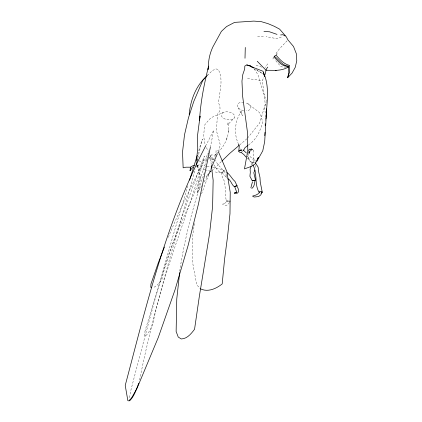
<?xml version="1.0" encoding="UTF-8"?>
<svg xmlns="http://www.w3.org/2000/svg" width="422" height="422" viewBox="0 0 422 422"><rect width="100%" height="100%" fill="white"/><g stroke="black" fill="none" stroke-linecap="round" stroke-linejoin="round"><path stroke-width="0.32" stroke-dasharray="2.11 1.58" d="M265.269 120.539L265.343 112.215C263.397 108.855 265.449 104.804 266.525 101.47M251.069 165.424L251.755 161.958L253.031 162.739L254.925 162.486M250.584 149.752C250.805 148.286 253.432 149.952 251.786 150.39A1.197 0.955 16.2 0 1 251.101 150.279M221.207 172.45L222.415 177.44L224.641 181.766L225.453 190.739L225.353 195.687L226.324 200.698L227.268 201.473L226.756 200.999L226.102 202.428L226.276 202.133L224.383 203.626L224.757 203.473C219.139 204.28 226.403 206.115 227.743 204.749L228.956 203.304L229.579 201.505M179.793 271.262L180.147 268.039C185.453 235.249 193.972 203.056 204.712 171.643M201.637 185.759L197.48 192.485L199.326 177.709L198.762 169.56M194.431 223.433L192.237 238.694L192.406 261.434L196.731 284.839L200.555 288.854M214.93 157.068L215.399 154.03L215.267 154.7C224.857 147.32 230.512 134.46 228.107 122.459L227.616 124.812L234.379 117.822L234.753 116.129L233.788 114.362L231.657 112.88A6.805 3.845 8.8 0 0 223.18 112.526L211.702 117.406L209.491 119.247L204.86 124.706L203.546 135.689L205.224 145.374M248.695 150.775C248.294 148.549 251.802 147.136 252.277 149.641M210.341 147.426L213.727 130.203L206.02 145.242M206.4 166.363C203.742 165.904 197.554 162.544 197.401 167.138M226.582 139.645L227.189 136.818M228.281 131.843L228.924 128.852M197.48 192.485L200.809 177.229L197.259 163.926M139.613 380C153.729 308.719 175.721 239.411 195.075 169.47M197.802 158.071L202.349 139.075L197.892 153.386M197.702 166.052L198.008 164.949L197.559 166.569M198.002 164.981L197.733 165.957M197.422 165.73C196.689 168.937 202.307 168.953 205.234 169.734M255.178 167.386L255.885 164.796M197.586 166.479L197.369 167.254L197.396 166.574M197.528 166.695L197.67 166.189M208.436 153.096C197.011 196.752 170.863 235.191 161.858 279.707C159.363 282.925 156.615 286.454 152.658 287.857M197.549 166.616L195.592 166.685M187.895 185.822C167.276 253.638 148.454 321.991 130.783 390.63L129.327 398.41L129.733 400.014M208.895 159.236L210.151 155.512L211.253 164.638M201.51 193.914L210.921 168.763M168.331 237.333C180.263 208.362 194.009 180.183 208.61 152.474M247.498 138.142L259.688 122.987L265.274 104.213L262.347 80.644L263.84 77.136M217.562 153.355L218.327 151.577M248.463 150.744L250.315 148.998L252.498 149.478L253.232 150.211L252.646 150.649L251.185 150.469M249.861 149.151L249.945 149.799M223.876 170.704L222.283 172.519L218.221 172.677L213.785 171.59M276.035 53.43L279.512 48.741L287.05 40.834M204.063 181.835L211 170.625M267.754 63.854L264.963 67.631M214.281 158.44L212.852 159.511L211.206 159.674L211.907 158.672L214.218 158.176M226.324 200.698L227.025 200.302L228.613 200.424M207.065 159.21L205.699 160.508L203.335 160.313L202.829 161.373L202.038 161.837L201.004 161.784L198.345 160.444M210.942 170.572L206.115 176.628L211.417 171.321M207.249 75.559L212.266 70.722L215.595 68.913L218.09 69.303C223.976 79.405 219.282 92.07 218.58 102.899C220.041 106.196 221.323 110.87 217.868 113.418L216.18 129.733L220.178 144.503L219.445 149.04L218.876 150.158L217.821 150.675L216.085 150.348L215.969 153.117L215.674 154.267L214.956 155.038L213.648 155.264L211.527 154.753L210.604 156.857L209.154 157.475M207.197 75.58L208.078 74.647M211.855 170.878L221.45 161.473M223.222 170.868L223.586 170.535M239.67 144.957L247.092 138.643M223.18 112.526L221.576 113.85L221.249 115.554L222.257 117.305L224.383 118.756A6.799 3.845 8.8 0 0 232.744 119.115L234.379 117.822M248.5 144.936C256.344 139.793 260.421 130.831 262.684 122.011L260.754 115.19L259.493 112.542L247.888 103.733A6.968 3.956 13.1 0 0 244.992 102.63M254.582 162.306C251.058 165.129 249.175 158.698 246.506 157.459M273.693 56.828L273.045 57.497L274.316 58.748L272.702 58.932M223.264 171.923C218.865 174.602 215.726 166.959 213.506 164.332M250.747 149.931L251.29 149.657L250.626 149.752L251.048 149.831L250.315 149.335L250.636 149.9M240.239 149.203L240.777 148.945M281.247 37.083L277.254 38.729L266.108 36.703M263.397 36.498L257.098 36.313M286.253 67.124L282.197 66.956L280.725 66.449L274.986 59.861M229.373 201.684L226.514 201.009M253.079 161.357L253.822 161.41M196.663 165.318L197.749 165.429M256.08 65.589L260.137 66.301L262.294 67.731M207.012 166.437L210.694 166.875M210.699 171.221L205.836 169.929M247.535 78.571L262.347 80.644M212.551 167.407C217.082 168.6 222.125 168.695 226.007 171.717M252.367 162.554L249.856 161.157L248.706 158.355M253.727 68.691L262.911 73.739M222.283 172.519C222.943 174.645 225.955 175.953 227.226 178.1M256.296 69.583L262.932 73.708M243.747 102.404A6.968 3.956 13.1 0 0 239.258 102.847L237.575 104.123L237.185 105.869L238.15 107.747L240.271 109.382A6.968 3.956 13.1 0 0 244.96 110.754M247.888 103.733L250.009 105.405L250.937 107.299L250.494 109.034L248.785 110.274A6.968 3.956 13.1 0 1 246.153 110.78M247.366 153.824L253.174 159.553L254.666 161.747M225.759 176.285L226.756 177.525M254.176 68.934L257.995 74.757L260.479 83.878L266.314 100.863M212.635 162.934L211.206 159.674M238.15 107.747L242.571 115.744L241.231 113.128L241.806 110.685C235.08 119.769 233.477 132.967 238.14 143.311M206.39 147.6L208.421 151.498M226.688 175.921C224.699 169.428 217.594 166.658 215.626 160.207M252.071 162.966L252.789 164.612M209.892 154.969L210.836 158.688M253.232 150.211L253.669 152.743L253.147 154.927L253.917 158.814L253.596 158.218L255.036 160.465L255.099 162.19M214.118 159.648A1.931 0.981 9.2 0 1 211.744 159.521A1.968 0.997 9.2 0 1 211.359 157.923A1.931 0.981 9.2 0 1 213.738 158.05M145.194 330.368L144.292 335.089L144.925 336.323C148.771 333.644 150.48 328.891 152.579 324.866C164.633 267.084 188.993 212.973 204.317 156.14C182.462 213.458 162.739 271.589 145.194 330.368M248.073 157.163L247.651 156.372L249.022 158.957L248.073 157.163"/><path stroke-width="0.63" d="M265.227 125.666L265.243 123.746M266.672 108.887C267.58 96.527 268.809 83.83 263.286 72.225L264.663 76.741L263.085 71.297L246.838 64.909L244.813 66.075L244.691 69.023L242.814 74.478L241.959 81.124L242.655 96.422L247.376 131.585L247.804 150.68L244.48 168.905L251.137 166.479L255.052 164.058L258.354 157.369L256.892 161.309L262.753 150.849L264.684 141.65L266.672 108.887L266.045 118.64M265.005 132.334L264.81 135.647M245.287 47.454L244.997 58.262M241.326 152.616A1.983 1.013 12.8 0 1 239.643 152.215L238.762 151.292L239.253 146.26L238.361 143.902M196.42 160.793L197.765 148.169L197.285 137.461L200.065 116.066L199.553 120.391C200.492 102.224 204.1 84.316 208.457 66.681C208.352 59.808 209.987 52.982 212.936 46.795L221.365 31.397L226.561 26.56L234.606 22.382L253.78 21.1L261.229 21.643L268.017 23.653L274.258 26.285L279.601 29.123L286.174 36.667L287.925 39.874L293.517 46.504L296.323 53.668L296.777 60.747L295.252 67.314L292.093 73.059L287.651 77.764L288.796 72.922L288.579 66.143C282.392 66.001 279.243 59.644 274.564 56.548M179.656 272.549L176.765 298.982L176.132 331.481L178.232 337.036L181.265 338.966C187.199 338.813 191.245 333.628 194.553 329.281L199.458 295.564L209.491 234.305L212.609 206.485L213.147 180.284L211.332 165.292M208.109 69.129L208.489 66.106L208.062 69.714M254.925 180.421C254.809 183.011 254.239 186.777 251.786 188.502M189.188 114.383C190.48 100.061 195.855 85.819 206.754 76.044M210.341 147.426L198.387 204.338L188.07 245.615L174.993 289.93L158.313 337.415L137.103 388.15L131.996 397.202L129.195 400.9L127.866 400.689L125.223 385.439C146.793 304.056 166.4 220.88 205.725 145.817M226.946 172.508C230.512 175.083 231.773 178.764 234.964 181.386L237.016 185.696L234.637 186.54L236.494 191.525L236.12 192.437L234.505 193.134L236.367 192.226L234.505 193.134L237.227 193.271L238.419 191.963C239.037 189.784 237.808 187.658 236.753 185.828L235.724 186.023M252.477 181.74L250.879 187.832M196.135 165.034L197.649 158.704M238.762 151.292L239.353 150.538M189.594 180.178L197.311 155.254M251.032 166.606L250.104 169.196L250.309 172.424L249.898 176.269L252.208 180.7L255.521 180.099L253.817 172.735L254.935 170.061M138.822 383.155C136.29 389.095 134.571 395.92 129.87 400.547M164.422 247.034L158.282 262.89L150.939 284.085L150.754 287.287L151.667 287.804M276.632 54.623L276.985 53.731M261.798 192.59L260.791 194.943L258.602 196.552L254.165 197.032L252.53 196.114L256.064 195.011L258.886 193.434M264.341 75.965C266.14 73.222 265.18 69.366 267.801 67.109M211.179 168.172L217.304 153.946M287.651 77.764L289.597 71.872L289.587 65.463C283.922 64.075 279.855 59.623 276.241 55.335L275.413 55.366L274.632 56.158L274.775 57.872L280.561 63.675L283.6 65.6L288.685 66.745C284.781 69.414 279.944 70.252 275.292 70.39L276.136 70.342L266.039 70.268L257.235 61.248M190.185 168.737L190.897 167.302M255.352 162.818L258.106 167.101L258.797 172.429L259.957 177.314L260.263 182.119L262.284 192.342L260.938 193.128M249.808 151.556L250.404 150.411M243.489 150.485L245.045 147.637L248.009 145.321M229.89 201.542L229.89 200.977M191.071 169.175L193.054 167.307M227.896 178.706C231.061 180.247 231.309 184.367 234.279 186.709L234.637 186.54M206.005 76.936L202.687 80.597L193.761 101.502L188.455 117.833L184.514 134.803L182.526 152.052L183.148 167.835L185.923 167.191L190.354 167.207L192.506 165.92L194.426 165.471M241.437 149.478L240.551 150.232L239.253 150.527M221.909 161.019L229.779 153.365L239.174 145.374M252.208 180.7L252.852 180.458M252.831 180.711L255.041 180.421M235.033 186.36L234.279 186.709M234.553 186.63L235.645 186.25M236.726 185.754L237.016 185.696M280.593 34.942L282.956 34.731L285.119 35.97M287.466 66.934L288.685 66.745M234.6 186.682L235.007 186.645M253.047 180.5L252.731 180.526M263.966 31.534L269.494 31.777L277.017 34.382M249.08 153.086L249.576 151.725L249.254 153.154L248.969 153.07M246.838 64.909L250.209 65.8L253.532 67.863M200.555 288.854C207.919 292.488 216.291 288.653 222.194 283.937L224.546 259.477L227.606 236.088L229.985 213.706L230.222 192.242L226.83 171.575L218.585 152.184M249.022 153.112L248.795 151.593M243.104 149.963L246.374 152.975M241.795 150.823L242.397 151.261M250.209 65.8L252.192 67.367M241.416 152.606L243.969 154.663L246.021 157.042M253.026 165.166C257.694 173.632 254.144 184.15 259.161 192.506L259.583 192.854M259.161 192.506L259.224 191.72L260.369 191.314L261.735 191.588L262.284 192.342M239.358 150.575A1.983 1.013 12.8 0 1 241.801 150.86M190.417 168.621L190.106 170.636L190.417 168.621M190.18 170.71L190.934 169.275L190.174 170.678"/></g></svg>
